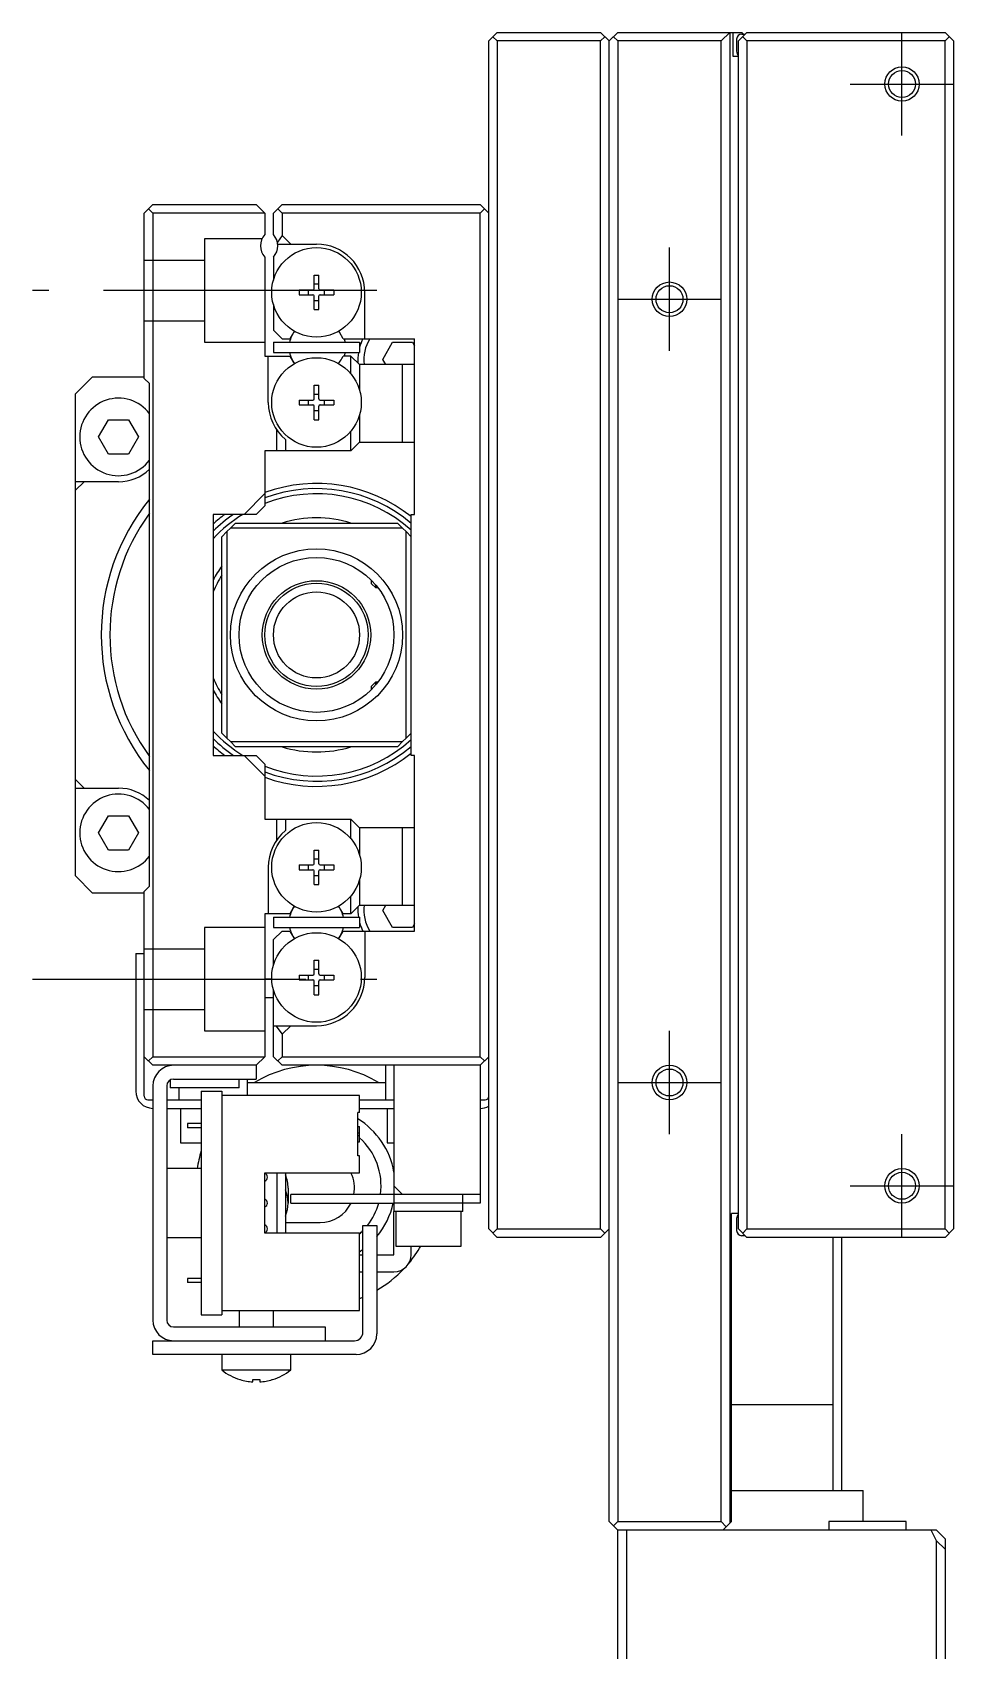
# Model space of a CAD drawing. Extents: x -2 to 724, y -8 to 437.
# Drawn here: x -2.5 to 51, y 259.1 to 353.1 of the extents above; entities that cross this region are included whole.
import ezdxf

# ---------------------------------------------------------------- set-up
doc = ezdxf.new("R2010")
doc.units = 0
doc.header["$LTSCALE"] = 0.5
doc.linetypes.add('CENTER', pattern=[50.8, 31.75, -6.35, 6.35, -6.35])
doc.linetypes.add('DASHED', pattern=[19.05, 12.7, -6.35])
for name, color, linetype in [('MSM_CENTER', 1, 'CENTER'), ('MSM_CONTINUOUS', 7, 'CONTINUOUS'), ('MSM_DASHED', 4, 'DASHED'), ('MSM_NARROW', 5, 'CONTINUOUS')]:
    doc.layers.add(name, color=color, linetype=linetype)

msp = doc.modelspace()

# ---------------------------------------------------------------- linework, layer by layer
at = {"layer": 'MSM_CENTER'}
for p, q in [((48, 347.129), (48, 353.129)), ((45, 350.129), (51, 350.129)), ((34.5, 334.629), (34.5, 340.629)), ((17.5, 338.129), (-2.5, 338.129)), ((31.5, 337.629), (37.5, 337.629)), ((17.562, 320.879), (17.562, 320.879)), ((17.562, 315.379), (17.562, 315.379)), ((-2.5, 298.129), (17.5, 298.129)), ((34.5, 289.129), (34.5, 295.129)), ((31.5, 292.129), (37.5, 292.129)), ((48, 283.129), (48, 289.129)), ((45, 286.129), (51, 286.129))]:
    msp.add_line(p, q, dxfattribs=at)
at = {"layer": 'MSM_CONTINUOUS'}
for p, q in [((24.5, 353.129), (24, 352.629)), ((24, 283.629), (24, 352.629)), ((24.5, 352.629), (24.25, 352.879)), ((24.5, 353.129), (30.5, 353.129)), ((30.5, 352.629), (24.5, 352.629)), ((24.5, 352.629), (24.5, 283.629)), ((30.5, 353.129), (31, 352.629)), ((30.75, 352.879), (30.5, 352.629)), ((30.5, 283.629), (30.5, 352.629)), ((31.5, 353.129), (31, 352.629)), ((31, 266.629), (31, 352.629)), ((31.5, 352.629), (31.25, 352.879)), ((31.5, 353.129), (38.7, 353.129)), ((37.5, 352.629), (31.5, 352.629)), ((31.5, 352.629), (31.5, 266.629)), ((38, 353.129), (37.5, 352.629)), ((37.5, 266.629), (37.5, 352.629)), ((38, 353.129), (38, 266.529)), ((38.2, 351.729), (38.2, 353.129)), ((38.4, 352.729), (38.4, 352.029)), ((38.5, 352.629), (39, 353.129)), ((38.5, 283.629), (38.5, 352.629)), ((38.7, 353.129), (38.8, 353.029)), ((38.7, 353.029), (38.9, 353.029)), ((39, 352.629), (38.75, 352.879)), ((39, 353.129), (50.5, 353.129)), ((50.5, 352.629), (39, 352.629)), ((39, 352.629), (39, 283.629)), ((50.5, 353.129), (51, 352.629)), ((50.75, 352.879), (50.5, 352.629)), ((50.5, 283.629), (50.5, 352.629)), ((51, 352.629), (51, 283.629)), ((38.5, 351.729), (38.2, 351.729)), ((4, 342.629), (4.5, 343.129)), ((4.5, 343.129), (10.5, 343.129)), ((10.5, 343.129), (11, 342.629)), ((12, 343.129), (11.5, 342.629)), ((12, 343.129), (23.5, 343.129)), ((23.5, 343.129), (24, 342.629)), ((4, 333.029), (4, 342.629)), ((4.5, 342.629), (4.25, 342.879)), ((4.5, 342.629), (4.5, 293.629)), ((11, 342.629), (4.5, 342.629)), ((11, 342.629), (11, 341.39)), ((11.5, 341.39), (11.5, 342.629)), ((12, 342.629), (11.75, 342.879)), ((12, 342.629), (12, 341.329)), ((23.5, 342.629), (12, 342.629)), ((23.75, 342.879), (23.5, 342.629)), ((23.5, 293.629), (23.5, 342.629)), ((12, 341.329), (11.727, 340.943)), ((12.5, 340.829), (12, 341.329)), ((11.745, 340.829), (14, 340.829)), ((11, 340.067), (11, 334.329)), ((11.5, 340.067), (11.5, 338.743)), ((13.855, 339.029), (14.145, 339.029)), ((13.855, 338.234), (13.855, 339.029)), ((14.145, 338.499), (13.855, 338.499)), ((14.145, 338.234), (14.145, 339.029)), ((11.402, 338.129), (11, 338.129)), ((13, 338.174), (13.795, 338.174)), ((13, 338.174), (13, 337.884)), ((13, 337.884), (13.795, 337.884)), ((13.53, 337.884), (13.53, 338.174)), ((13.855, 337.029), (13.855, 337.824)), ((13.855, 337.559), (14.145, 337.559)), ((14.145, 337.029), (14.145, 337.824)), ((14.205, 338.174), (15, 338.174)), ((14.205, 337.884), (15, 337.884)), ((14.47, 337.884), (14.47, 338.174)), ((15, 338.174), (15, 337.884)), ((16.8, 335.329), (16.8, 338.029)), ((11.5, 337.315), (11.5, 335.829)), ((13.855, 337.029), (14.145, 337.029)), ((11.5, 335.829), (12, 335.329)), ((15.544, 335.329), (15.327, 335.705)), ((11.5, 335.129), (11.5, 334.529)), ((11.5, 335.129), (16.5, 335.129)), ((12, 335.329), (12.456, 335.329)), ((12.535, 335.467), (12.456, 335.329)), ((15.544, 335.329), (19.7, 335.329)), ((16.5, 335.129), (16.5, 334.529)), ((17.845, 334.129), (18.423, 335.129)), ((18.423, 335.129), (19.577, 335.129)), ((19.577, 335.129), (19.7, 334.916)), ((19.7, 325.129), (19.7, 335.329)), ((11, 334.329), (12.456, 334.329)), ((11.2, 331.629), (11.2, 334.329)), ((11.5, 334.529), (16.5, 334.529)), ((12.456, 334.329), (12.673, 333.953)), ((15.465, 334.191), (15.544, 334.329)), ((16, 334.329), (15.544, 334.329)), ((16, 333.29), (16, 334.329)), ((16.5, 333.829), (16, 334.329)), ((16.5, 333.829), (16.5, 332.343)), ((19.7, 333.829), (16.5, 333.829)), ((18.019, 333.829), (17.845, 334.129)), ((19, 329.329), (19, 333.829)), ((1, 333.129), (0, 332.129)), ((1, 333.129), (4, 333.129)), ((4, 333.029), (4.3, 332.729)), ((0, 304.129), (0, 332.129)), ((4.3, 303.529), (4.3, 332.729)), ((13.855, 332.629), (14.145, 332.629)), ((13.855, 331.834), (13.855, 332.629)), ((14.145, 332.099), (13.855, 332.099)), ((14.145, 331.834), (14.145, 332.629)), ((13, 331.774), (13.795, 331.774)), ((13, 331.774), (13, 331.484)), ((13, 331.484), (13.795, 331.484)), ((13.53, 331.484), (13.53, 331.774)), ((13.855, 330.629), (13.855, 331.424)), ((13.855, 331.159), (14.145, 331.159)), ((14.145, 330.629), (14.145, 331.424)), ((14.205, 331.774), (15, 331.774)), ((14.205, 331.484), (15, 331.484)), ((14.47, 331.484), (14.47, 331.774)), ((15, 331.774), (15, 331.484)), ((16.5, 330.915), (16.5, 329.329)), ((1.345, 329.629), (1.923, 330.629)), ((1.923, 330.629), (3.077, 330.629)), ((3.077, 330.629), (3.655, 329.629)), ((11.7, 328.829), (11.7, 330.032)), ((13.855, 330.629), (14.145, 330.629)), ((16, 328.829), (16, 329.968)), ((1.923, 328.629), (1.345, 329.629)), ((3.655, 329.629), (3.077, 328.629)), ((12.2, 329.484), (12.2, 328.829)), ((16, 328.829), (16.5, 329.329)), ((16.5, 329.329), (19.7, 329.329)), ((3.077, 328.629), (1.923, 328.629)), ((16, 328.829), (11, 328.829)), ((11, 328.829), (11, 325.629)), ((0, 326.529), (0.5, 327.029)), ((2.5, 327.029), (0, 327.029)), ((9.793, 325.129), (11, 326.336)), ((11, 325.629), (10.5, 325.129)), ((10.5, 325.129), (8, 325.129)), ((8, 325.129), (8, 311.129)), ((9, 324.329), (8.8, 324.129)), ((9, 324.329), (9.3, 324.629)), ((19, 324.329), (9, 324.329)), ((9.3, 324.629), (18.7, 324.629)), ((18.7, 324.629), (19, 324.329)), ((19.2, 324.129), (19, 324.329)), ((19.5, 311.129), (19.5, 325.129)), ((19.5, 325.129), (19.7, 325.129)), ((8.5, 323.829), (8.8, 324.129)), ((8.5, 312.429), (8.5, 323.829)), ((8.8, 324.129), (8.8, 312.129)), ((19.2, 312.129), (19.2, 324.129)), ((19.2, 324.129), (19.5, 323.829)), ((17.2, 321.104), (17.2, 321.293)), ((17.2, 321.104), (17.425, 320.879)), ((17.425, 321.048), (17.425, 320.879)), ((17.425, 320.879), (17.562, 320.879)), ((17.562, 320.879), (17.562, 320.879)), ((17.425, 315.379), (17.2, 315.154)), ((17.2, 314.965), (17.2, 315.154)), ((17.425, 315.379), (17.425, 315.21)), ((17.562, 315.379), (17.425, 315.379)), ((17.562, 315.379), (17.562, 315.379)), ((8.8, 312.129), (8.5, 312.429)), ((8.8, 312.129), (9, 311.929)), ((19, 311.929), (19.2, 312.129)), ((19.5, 312.429), (19.2, 312.129)), ((9, 311.929), (19, 311.929)), ((9.3, 311.629), (9, 311.929)), ((18.7, 311.629), (9.3, 311.629)), ((19, 311.929), (18.7, 311.629)), ((8, 311.129), (10.5, 311.129)), ((11, 309.922), (9.793, 311.129)), ((10.5, 311.129), (11, 310.629)), ((11, 310.629), (11, 307.429)), ((19.7, 311.129), (19.5, 311.129)), ((19.7, 300.929), (19.7, 311.129)), ((0.5, 309.229), (0, 309.729)), ((0, 309.229), (2.5, 309.229)), ((1.345, 306.629), (1.923, 307.629)), ((1.923, 307.629), (3.077, 307.629)), ((3.077, 307.629), (3.655, 306.629)), ((11, 307.429), (16, 307.429)), ((11.7, 306.226), (11.7, 307.429)), ((12.2, 307.429), (12.2, 306.774)), ((16, 306.29), (16, 307.429)), ((16.5, 306.929), (16, 307.429)), ((1.923, 305.629), (1.345, 306.629)), ((3.655, 306.629), (3.077, 305.629)), ((16.5, 306.929), (16.5, 305.343)), ((19.7, 306.929), (16.5, 306.929)), ((19, 302.429), (19, 306.929)), ((3.077, 305.629), (1.923, 305.629)), ((13.855, 305.629), (14.145, 305.629)), ((13.855, 304.834), (13.855, 305.629)), ((14.145, 304.834), (14.145, 305.629)), ((11.2, 304.629), (11.2, 301.929)), ((13, 304.774), (13.795, 304.774)), ((13, 304.774), (13, 304.484)), ((13.53, 304.484), (13.53, 304.774)), ((14.145, 305.099), (13.855, 305.099)), ((14.205, 304.774), (15, 304.774)), ((14.47, 304.484), (14.47, 304.774)), ((15, 304.774), (15, 304.484)), ((0, 304.129), (1, 303.129)), ((13, 304.484), (13.795, 304.484)), ((13.855, 303.629), (13.855, 304.424)), ((13.855, 304.159), (14.145, 304.159)), ((13.855, 303.629), (14.145, 303.629)), ((14.145, 303.629), (14.145, 304.424)), ((14.205, 304.484), (15, 304.484)), ((16.5, 303.915), (16.5, 302.429)), ((4, 303.129), (1, 303.129)), ((4.3, 303.529), (4, 303.229)), ((4, 293.629), (4, 303.229)), ((16, 301.929), (16, 302.968)), ((12.456, 301.929), (11, 301.929)), ((11, 301.929), (11, 293.629)), ((12.673, 302.305), (12.456, 301.929)), ((15.544, 301.929), (15.465, 302.067)), ((16, 301.929), (15.544, 301.929)), ((16, 301.929), (16.5, 302.429)), ((16.5, 302.429), (19.7, 302.429)), ((17.845, 302.129), (18.019, 302.429)), ((18.423, 301.129), (17.845, 302.129)), ((11.5, 301.729), (11.5, 301.129)), ((11.5, 301.729), (16.5, 301.729)), ((11.5, 301.129), (16.5, 301.129)), ((12, 300.929), (11.5, 300.429)), ((12, 300.929), (12.456, 300.929)), ((12.456, 300.929), (12.535, 300.791)), ((15.327, 300.553), (15.544, 300.929)), ((15.544, 300.929), (19.7, 300.929)), ((16.5, 301.729), (16.5, 301.129)), ((16.8, 300.929), (16.8, 298.229)), ((19.577, 301.129), (18.423, 301.129)), ((19.7, 301.341), (19.577, 301.129)), ((11.5, 298.943), (11.5, 300.429)), ((3.5, 299.629), (4, 299.629)), ((3.5, 299.629), (3.5, 291.629)), ((13.855, 299.229), (14.145, 299.229)), ((13.855, 298.434), (13.855, 299.229)), ((14.145, 298.434), (14.145, 299.229)), ((11.402, 298.129), (11, 298.129)), ((13, 298.374), (13.795, 298.374)), ((13, 298.374), (13, 298.084)), ((13, 298.084), (13.795, 298.084)), ((13.53, 298.084), (13.53, 298.374)), ((14.145, 298.699), (13.855, 298.699)), ((13.855, 297.229), (13.855, 298.024)), ((14.145, 297.229), (14.145, 298.024)), ((14.205, 298.374), (15, 298.374)), ((14.205, 298.084), (15, 298.084)), ((14.47, 298.084), (14.47, 298.374)), ((15, 298.374), (15, 298.084)), ((11.5, 297.049), (11, 297.049)), ((11.5, 293.629), (11.5, 297.515)), ((13.855, 297.759), (14.145, 297.759)), ((13.855, 297.229), (14.145, 297.229)), ((11.5, 295.429), (14, 295.429)), ((11.646, 295.429), (12, 294.929)), ((12, 294.929), (12.5, 295.429)), ((12, 294.929), (12, 293.629)), ((4, 291.329), (4, 293.629)), ((4.5, 293.129), (4, 293.629)), ((4.25, 293.379), (4.5, 293.629)), ((4.5, 293.629), (11, 293.629)), ((11, 293.629), (10.5, 293.129)), ((11.5, 293.629), (12, 293.129)), ((11.75, 293.379), (12, 293.629)), ((12, 293.629), (23.5, 293.629)), ((23.5, 293.629), (23.75, 293.379)), ((24, 293.629), (23.5, 293.129)), ((10.5, 293.129), (4.5, 293.129)), ((10.5, 293.129), (10.5, 292.329)), ((23.5, 293.129), (12, 293.129)), ((18, 293.129), (18, 291.129)), ((18.5, 293.129), (18.5, 284.629)), ((23.5, 293.129), (23.5, 285.129)), ((4.5, 291.929), (4.5, 278.329)), ((5.3, 291.929), (5.3, 278.329)), ((5.5, 292.275), (5.5, 291.829)), ((9.5, 291.829), (5.5, 291.829)), ((5.7, 292.329), (10.5, 292.329)), ((6, 291.829), (6, 291.129)), ((7.3, 291.629), (7.3, 278.629)), ((7.3, 291.629), (8.5, 291.629)), ((8.5, 291.629), (8.5, 278.629)), ((9.5, 291.829), (9.5, 292.329)), ((10, 291.379), (10, 292.329)), ((10, 292.129), (18, 292.129)), ((4.2, 291.129), (4.5, 291.129)), ((5.3, 291.129), (7.3, 291.129)), ((5.3, 290.629), (7.3, 290.629)), ((6.1, 290.629), (6.1, 288.629)), ((16.5, 291.379), (8.5, 291.379)), ((16.5, 290.379), (16.5, 291.379)), ((16.5, 291.129), (18.5, 291.129)), ((16.5, 290.629), (18.5, 290.629)), ((18.1, 290.629), (18.1, 288.629)), ((23.5, 291.129), (23.8, 291.129)), ((6.5, 289.754), (6.5, 289.504)), ((7.3, 289.754), (6.5, 289.754)), ((16.4, 287.879), (16.4, 290.379)), ((16.5, 290.379), (16.4, 290.379)), ((16.4, 289.579), (16.5, 289.579)), ((16.5, 288.679), (16.5, 289.579)), ((6.1, 288.629), (7.3, 288.629)), ((7.3, 289.504), (6.5, 289.504)), ((16.4, 289.204), (16.5, 289.204)), ((16.4, 289.054), (16.5, 289.054)), ((16.4, 288.679), (16.5, 288.679)), ((18.1, 288.629), (18.5, 288.629)), ((16.5, 287.879), (16.4, 287.879)), ((16.5, 286.879), (16.5, 287.879)), ((7.3, 287.129), (5.3, 287.129)), ((11, 283.379), (11, 286.879)), ((11, 286.879), (16.5, 286.879)), ((11.7, 286.879), (11.7, 283.379)), ((12.2, 286.879), (12.2, 283.379)), ((12.35, 285.997), (12.35, 285.129)), ((19, 285.629), (18.5, 286.129)), ((12.5, 285.129), (12.5, 285.629)), ((23.5, 285.629), (12.5, 285.629)), ((12.5, 285.129), (18.5, 285.129)), ((22.5, 285.129), (18.5, 285.129)), ((22.5, 284.629), (22.5, 285.629)), ((23.5, 285.129), (22.5, 285.129)), ((12.2, 283.997), (14.207, 283.997)), ((22.5, 284.629), (18.5, 284.629)), ((18.5, 282.129), (18.5, 284.629)), ((18.6, 284.629), (18.6, 282.629)), ((22.4, 282.629), (22.4, 284.629)), ((38.5, 284.529), (38.1, 284.529)), ((38.1, 266.629), (38.1, 284.529)), ((38.4, 284.229), (38.4, 283.529)), ((5.3, 283.129), (7.3, 283.129)), ((16.5, 283.379), (11, 283.379)), ((16.5, 278.879), (16.5, 283.379)), ((16.7, 277.629), (16.7, 283.829)), ((16.7, 283.829), (17.5, 283.829)), ((17.5, 283.829), (17.5, 277.529)), ((24, 283.629), (24.5, 283.129)), ((24.5, 283.629), (24.25, 283.379)), ((24.5, 283.629), (30.5, 283.629)), ((30.5, 283.129), (24.5, 283.129)), ((30.5, 283.629), (30.75, 283.379)), ((31, 283.629), (30.5, 283.129)), ((39, 283.129), (38.5, 283.629)), ((38.9, 283.229), (38.7, 283.229)), ((38.75, 283.379), (39, 283.629)), ((39, 283.629), (50.5, 283.629)), ((50.5, 283.129), (39, 283.129)), ((44, 268.429), (44, 283.129)), ((44.5, 268.429), (44.5, 283.129)), ((50.5, 283.629), (50.75, 283.379)), ((51, 283.629), (50.5, 283.129)), ((16.5, 282.129), (16.7, 282.129)), ((17.5, 282.129), (18.5, 282.129)), ((18.6, 282.629), (22.4, 282.629)), ((19.5, 282.129), (19.5, 282.629)), ((16.5, 281.129), (16.7, 281.129)), ((17.5, 281.129), (18.5, 281.129)), ((7.3, 280.754), (6.5, 280.754)), ((6.5, 280.754), (6.5, 280.504)), ((7.3, 280.504), (6.5, 280.504)), ((7.3, 278.629), (8.5, 278.629)), ((8.5, 278.879), (16.5, 278.879)), ((9.5, 278.879), (9.5, 277.929)), ((11.5, 277.929), (11.5, 278.879)), ((5.7, 277.929), (14.5, 277.929)), ((14.5, 277.929), (14.5, 277.129)), ((4.5, 276.329), (4.5, 277.129)), ((4.5, 277.129), (16.2, 277.129)), ((16.3, 276.329), (4.5, 276.329)), ((8.5, 276.329), (8.5, 275.431)), ((8.5, 275.431), (12.5, 275.431)), ((12.5, 275.431), (12.5, 276.329)), ((9.55, 274.873), (9.571, 274.873)), ((10.3, 274.873), (10.7, 274.873)), ((10.3, 274.741), (10.3, 274.873)), ((10.7, 274.873), (10.7, 274.741)), ((11.429, 274.873), (11.45, 274.873)), ((38, 273.429), (44, 273.429)), ((38.1, 268.429), (45.75, 268.429)), ((45.75, 266.629), (45.75, 268.429)), ((31, 266.629), (31.5, 266.129)), ((31.25, 266.379), (31.5, 266.629)), ((31.5, 266.629), (37.5, 266.629)), ((31.5, 252.629), (31.5, 266.129)), ((50, 266.129), (31.5, 266.129)), ((32, 266.129), (32, 252.629)), ((37.5, 266.629), (37.8, 266.329)), ((37.6, 266.129), (38, 266.529)), ((38, 266.529), (38.1, 266.629)), ((48.25, 266.629), (43.75, 266.629)), ((43.75, 266.629), (43.75, 266.129)), ((48.25, 266.129), (48.25, 266.629)), ((50, 265.516), (49.694, 266.129)), ((50, 266.129), (50.5, 265.629)), ((50, 252.629), (50, 265.516)), ((50.5, 265.016), (50, 265.516)), ((50.5, 265.629), (50.5, 252.629))]:
    msp.add_line(p, q, dxfattribs=at)
for centre, radius in [((48, 350.129), 0.783), ((14, 338.029), 2.6), ((34.5, 337.629), 0.783), ((14, 331.629), 2.6), ((14, 318.129), 5), ((14, 318.129), 4.5), ((14, 318.129), 3.15), ((14, 318.129), 3), ((14, 304.629), 2.6), ((14, 298.229), 2.6), ((34.5, 292.129), 0.783), ((48, 286.129), 0.783)]:
    msp.add_circle(centre, radius, dxfattribs=at)
for centre, radius, start, end in [((38.7, 352.729), 0.3, 90, 180), ((38.7, 352.029), 0.3, 180, 228.18969), ((11.75, 340.729), 1, 138.59038, 221.40962), ((10.75, 340.729), 1, 318.59038, 41.40959), ((14, 338.029), 2.8, 0, 90), ((13.795, 338.234), 0.06, 270, 0), ((13.795, 337.824), 0.06, 0, 90), ((14.205, 338.234), 0.06, 180, 270), ((14.205, 337.824), 0.06, 90, 180), ((14, 334.829), 1.587, 143.80278, 169.10695), ((14.115, 334.714), 1.75, 142.99403, 154.50518), ((13.885, 334.714), 1.75, 34.50518, 37.00597), ((14.115, 334.829), 1.587, 10.89305, 18.35844), ((19, 334.129), 2.6, 152.51357, 164.05763), ((19, 334.129), 2.25, 147.76905, 187.66226), ((14, 334.829), 1.587, 190.89305, 216.1972), ((14.115, 334.944), 1.75, 214.50518, 217.00597), ((13.885, 334.944), 1.75, 322.99403, 334.50518), ((14.115, 334.829), 1.587, 341.64156, 349.10695), ((19, 334.129), 2.6, 171.15012, 184.59658), ((2.5, 329.629), 2.25, 36.86985, 323.13015), ((13.795, 331.834), 0.06, 270, 0), ((14.205, 331.834), 0.06, 180, 270), ((14, 331.629), 2.8, 180, 229.99483), ((13.795, 331.424), 0.06, 0, 90), ((14.205, 331.424), 0.06, 90, 180), ((2.5, 329.629), 2.6, 270, 313.81309), ((14, 318.129), 8.8, 51.31781, 109.93227), ((14, 318.129), 8.5, 49.67978, 110.66732), ((14, 318.129), 8.2, 47.87644, 111.46013), ((14, 318.129), 12.5, 140.89578, 219.10422), ((14, 318.129), 12, 143.9334, 216.0666), ((14, 318.129), 8.8, 127.30179, 132.98589), ((14, 318.129), 8.5, 124.56032, 134.90087), ((14, 318.129), 8.2, 121.38815, 137.02972), ((14, 318.129), 6.8, 72.91742, 107.08258), ((14, 318.129), 6.8, 143.98115, 151.92751), ((14, 318.129), 6.5, 147.79577, 157.38014), ((14, 318.129), 6.5, 202.61987, 212.20423), ((14, 318.129), 6.8, 208.07249, 216.01885), ((14, 318.129), 8.2, 222.97028, 238.61185), ((14, 318.129), 8.5, 225.09913, 235.43968), ((14, 318.129), 8.8, 227.01411, 232.69821), ((14, 318.129), 8.2, 248.53987, 312.12356), ((14, 318.129), 8.5, 249.33268, 310.32021), ((14, 318.129), 8.8, 250.06773, 308.68219), ((14, 318.129), 6.8, 252.91742, 287.08258), ((2.5, 306.629), 2.25, 36.86985, 323.13015), ((2.5, 306.629), 2.6, 46.18691, 90), ((14, 304.629), 2.8, 130.0052, 180.00002), ((13.795, 304.834), 0.06, 270, 0), ((14.205, 304.834), 0.06, 180, 270), ((13.795, 304.424), 0.06, 0, 90), ((14.205, 304.424), 0.06, 90, 180), ((14, 301.429), 1.587, 143.80278, 169.10695), ((14.115, 301.314), 1.75, 142.99403, 145.49482), ((14, 301.429), 1.587, 10.89305, 36.19722), ((13.885, 301.314), 1.75, 25.49482, 37.00597), ((19, 302.129), 2.6, 175.40342, 188.84988), ((19, 302.129), 2.25, 172.33774, 212.23095), ((14, 301.429), 1.587, 190.89305, 216.19722), ((14, 301.429), 1.587, 323.80278, 349.10697), ((19, 302.129), 2.6, 195.94237, 207.48643), ((14.115, 301.544), 1.75, 205.49482, 217.00597), ((13.885, 301.544), 1.75, 322.99403, 325.49482), ((13.795, 298.434), 0.06, 270, 0), ((13.795, 298.024), 0.06, 0, 90), ((14, 298.229), 2.8, 270, 0), ((14.205, 298.434), 0.06, 180, 270), ((14.205, 298.024), 0.06, 90, 180), ((5.7, 291.929), 1.2, 90, 180), ((14, 286.129), 7, 58.99728, 121.00273), ((4.5, 291.629), 1, 180, 270), ((5.7, 291.929), 0.4, 90, 180), ((4.2, 291.329), 0.2, 180, 270), ((23.5, 291.629), 1, 270, 300.00007), ((23.8, 291.329), 0.2, 270, 0), ((14, 286.129), 4.57, 10.0411, 58.32069), ((14, 286.129), 3.75, 352.33774, 48.18963), ((14, 286.129), 7, 163.16499, 171.78679), ((10.9, 286.629), 0.25, 293.57818, 66.42182), ((10.35, 285.997), 2, 0, 22.33164), ((14.207, 285.997), 2, 349.39014, 26.16001), ((10.35, 285.129), 2, 337.66835, 22.33164), ((10.9, 285.129), 0.25, 293.57818, 66.42182), ((14.207, 285.997), 2, 270, 334.2706), ((14, 286.129), 3.75, 322.16908, 344.53396), ((14, 286.129), 4.57, 319.98397, 347.36033), ((38.7, 284.229), 0.3, 131.81031, 180), ((10.9, 283.629), 0.25, 293.57818, 66.42182), ((14, 286.129), 3.75, 311.81033, 316.0545), ((38.7, 283.529), 0.3, 180, 270), ((14, 286.129), 4.57, 303.1646, 306.2145), ((18.5, 282.129), 1, 270, 0), ((14, 286.129), 7, 320.15712, 330), ((14, 286.129), 7, 300.00001, 316.5758), ((14, 286.129), 7, 290.92484, 292.6881), ((5.7, 278.329), 1.2, 180, 270), ((5.7, 278.329), 0.4, 180, 270), ((16.2, 277.629), 0.5, 270, 0), ((16.3, 277.529), 1.2, 270, 0), ((10.5, 277.929), 3.2, 231.31781, 252.73), ((10.5, 277.929), 3.2, 287.27001, 308.68219), ((10.5, 277.929), 3.194, 253.09474, 266.40965), ((10.5, 277.929), 3.194, 273.59035, 286.90526)]:
    msp.add_arc(centre, radius, start, end, dxfattribs=at)
at = {"layer": 'MSM_DASHED'}
for p, q in [((10.833, 341.129), (7.5, 341.129)), ((7.5, 341.129), (7.5, 335.129)), ((7.5, 339.879), (4, 339.879)), ((4, 336.379), (7.5, 336.379)), ((7.5, 335.129), (11, 335.129)), ((7.5, 301.129), (7.5, 295.129)), ((11, 301.129), (7.5, 301.129)), ((7.5, 299.879), (4, 299.879)), ((4, 296.379), (7.5, 296.379)), ((7.5, 295.129), (11, 295.129))]:
    msp.add_line(p, q, dxfattribs=at)
at = {"layer": 'MSM_NARROW'}
for centre, radius in [((48, 350.129), 1), ((34.5, 337.629), 1), ((14, 318.129), 2.5), ((34.5, 292.129), 1), ((48, 286.129), 1)]:
    msp.add_circle(centre, radius, dxfattribs=at)

doc.saveas('drawing.dxf')
